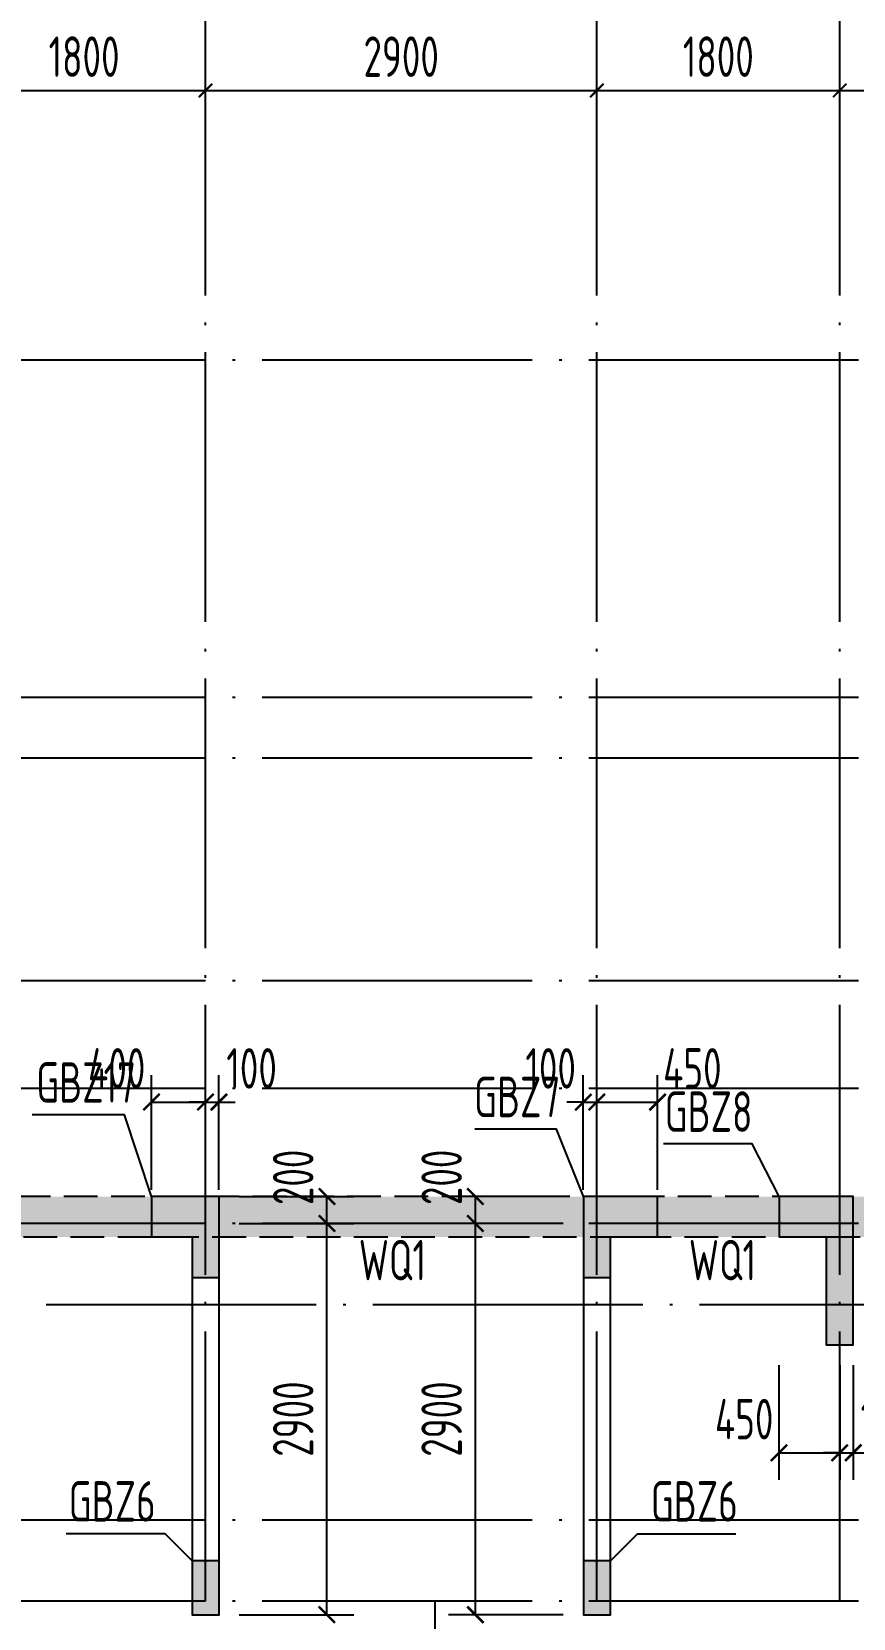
# Model space of a CAD drawing. Extents: x -1307975 to -76406, y -96289 to 379359.
# Drawn here: x -947103 to -941016, y 359666 to 371428 of the extents above; entities that cross this region are included whole.
import ezdxf
from ezdxf.enums import TextEntityAlignment as Align

# ---------------------------------------------------------------- set-up
doc = ezdxf.new("R2010")
doc.units = 0
doc.header["$LTSCALE"] = 1000
doc.linetypes.add('DASH', pattern=[0.35, 0.25, -0.1])
doc.linetypes.add('DOTE', pattern=[2.42, 2, -0.2, 0.02, -0.2])
doc.layers.get('0').update_dxf_attribs({"linetype": 'CONTINUOUS'})
doc.layers.get('DEFPOINTS').update_dxf_attribs({"linetype": 'CONTINUOUS'})
for name, color, linetype in [('A-AXIS', 1, 'CONTINUOUS'), ('A-DOTE', 10, 'DOTE'), ('COLU_DE_TEXT', 7, 'CONTINUOUS'), ('LABEL', 1, 'CONTINUOUS'), ('S-Q墙填充', 252, 'CONTINUOUS'), ('S-Q墙实线', 6, 'CONTINUOUS'), ('S-Q墙标注', 3, 'CONTINUOUS'), ('S-Q墙虚线', 6, 'DASH'), ('S-X详图填充', 252, 'CONTINUOUS'), ('S-X详图实线', 4, 'CONTINUOUS'), ('S-Y一般标注', 3, 'CONTINUOUS')]:
    doc.layers.add(name, color=color, linetype=linetype)
doc.styles.add('TSSD_DIMENSION', font='Tssdeng.shx', dxfattribs={"width": 0.7, "bigfont": 'tssdchn.shx'})
doc.styles.add('TSSD_REIN', font='tssdeng.shx', dxfattribs={"width": 0.7, "height": 300, "bigfont": 'tssdchn.shx'})
doc.styles.add('结构文字', font='zstxt.shx', dxfattribs={"width": 0.7, "bigfont": 'zshz.shx'})
doc.dimstyles.new('STRUCK', dxfattribs={"dimtxt": 400, "dimasz": 121, "dimexe": 200, "dimexo": 150, "dimgap": 115, "dimtad": 1, "dimdec": 0, "dimdsep": 46, "dimtxsty": '结构文字', "dimblk": 'ARCHTICK', "dimcen": 400, "dimclrd": 3, "dimclre": 3, "dimclrt": 7, "dimadec": 0, "dimazin": 0, "dimtfac": 1, "dimtdec": 0, "dimtix": 1, "dimtmove": 2, "dimatfit": 3, "dimldrblk": '_DIMX', "dimfxl": 1, "dimtolj": 1, "dimtzin": 0, "dimarcsym": 0})
doc.dimstyles.new('TSSD_100_100', dxfattribs={"dimtxt": 300, "dimasz": 100, "dimexe": 100, "dimexo": 250, "dimgap": 100, "dimtad": 1, "dimdec": 0, "dimzin": 0, "dimdsep": 46, "dimtxsty": 'TSSD_DIMENSION', "dimblk": 'ARCHTICK', "dimcen": 0, "dimdle": 100, "dimclrt": 7, "dimadec": 0, "dimazin": 0, "dimtfac": 1, "dimtdec": 0, "dimtix": 1, "dimtmove": 2, "dimatfit": 3, "dimldrblk": 'ARCHTICK', "dimfxl": 1, "dimtolj": 1, "dimtzin": 0, "dimarcsym": 0})

# ---------------------------------------------------------------- blocks, each defined once
blk = doc.blocks.new('_ArchTick')
at = {"color": 0, "linetype": 'ByBlock', "const_width": 0.15}
blk.add_lwpolyline([(-0.5, -0.5), (0.5, 0.5)], dxfattribs=at)
blk = doc.blocks.new('*D201')
at = {"layer": 'DEFPOINTS', "color": 0, "transparency": 16777216}
for p in [(31400, 22100), (29600, 21100), (31400, 21100)]:
    blk.add_point(p, dxfattribs=at)
at = {"layer": 'S-Y一般标注', "color": 0, "lineweight": -2, "transparency": 16777216}
for p, q in [((29600, 21350), (29600, 22200)), ((31400, 21350), (31400, 22200)), ((29500, 22100), (31500, 22100))]:
    blk.add_line(p, q, dxfattribs=at)
at = {"layer": 'S-Y一般标注', "color": 0, "lineweight": -2, "transparency": 16777216, "xscale": 100, "yscale": 100, "zscale": 100, "rotation": 180}
blk.add_blockref('_ArchTick', (29600, 22100), dxfattribs=at)
at = {"layer": 'S-Y一般标注', "color": 0, "lineweight": -2, "transparency": 16777216, "xscale": 100, "yscale": 100, "zscale": 100}
blk.add_blockref('_ArchTick', (31400, 22100), dxfattribs=at)
at = {"layer": 'S-Y一般标注', "color": 7, "transparency": 16777216, "insert": (30500, 22350), "char_height": 300, "attachment_point": 5, "style": 'TSSD_DIMENSION'}
blk.add_mtext('\\A1;1800', dxfattribs=at)
blk = doc.blocks.new('*D202')
at = {"layer": 'DEFPOINTS', "color": 0, "transparency": 16777216}
for p in [(34300, 22100), (31400, 21100), (34300, 21100)]:
    blk.add_point(p, dxfattribs=at)
at = {"layer": 'S-Y一般标注', "color": 0, "lineweight": -2, "transparency": 16777216}
for p, q in [((31400, 21350), (31400, 22200)), ((34300, 21350), (34300, 22200)), ((31300, 22100), (34400, 22100))]:
    blk.add_line(p, q, dxfattribs=at)
at = {"layer": 'S-Y一般标注', "color": 0, "lineweight": -2, "transparency": 16777216, "xscale": 100, "yscale": 100, "zscale": 100, "rotation": 180}
blk.add_blockref('_ArchTick', (31400, 22100), dxfattribs=at)
at = {"layer": 'S-Y一般标注', "color": 0, "lineweight": -2, "transparency": 16777216, "xscale": 100, "yscale": 100, "zscale": 100}
blk.add_blockref('_ArchTick', (34300, 22100), dxfattribs=at)
at = {"layer": 'S-Y一般标注', "color": 7, "transparency": 16777216, "insert": (32850, 22350), "char_height": 300, "attachment_point": 5, "style": 'TSSD_DIMENSION'}
blk.add_mtext('\\A1;2900', dxfattribs=at)
blk = doc.blocks.new('*D203')
at = {"layer": 'DEFPOINTS', "color": 0, "transparency": 16777216}
for p in [(36100, 22100), (34300, 21100), (36100, 21100)]:
    blk.add_point(p, dxfattribs=at)
at = {"layer": 'S-Y一般标注', "color": 0, "lineweight": -2, "transparency": 16777216}
for p, q in [((34300, 21350), (34300, 22200)), ((36100, 21350), (36100, 22200)), ((34200, 22100), (36200, 22100))]:
    blk.add_line(p, q, dxfattribs=at)
at = {"layer": 'S-Y一般标注', "color": 0, "lineweight": -2, "transparency": 16777216, "xscale": 100, "yscale": 100, "zscale": 100, "rotation": 180}
blk.add_blockref('_ArchTick', (34300, 22100), dxfattribs=at)
at = {"layer": 'S-Y一般标注', "color": 0, "lineweight": -2, "transparency": 16777216, "xscale": 100, "yscale": 100, "zscale": 100}
blk.add_blockref('_ArchTick', (36100, 22100), dxfattribs=at)
at = {"layer": 'S-Y一般标注', "color": 7, "transparency": 16777216, "insert": (35200, 22350), "char_height": 300, "attachment_point": 5, "style": 'TSSD_DIMENSION'}
blk.add_mtext('\\A1;1800', dxfattribs=at)
blk = doc.blocks.new('*D204')
at = {"layer": 'DEFPOINTS', "color": 0, "transparency": 16777216}
for p in [(37800, 22100), (36100, 21100), (37800, 21100)]:
    blk.add_point(p, dxfattribs=at)
at = {"layer": 'S-Y一般标注', "color": 0, "lineweight": -2, "transparency": 16777216}
for p, q in [((36100, 21350), (36100, 22200)), ((37800, 21350), (37800, 22200)), ((36000, 22100), (37900, 22100))]:
    blk.add_line(p, q, dxfattribs=at)
at = {"layer": 'S-Y一般标注', "color": 0, "lineweight": -2, "transparency": 16777216, "xscale": 100, "yscale": 100, "zscale": 100, "rotation": 180}
blk.add_blockref('_ArchTick', (36100, 22100), dxfattribs=at)
at = {"layer": 'S-Y一般标注', "color": 0, "lineweight": -2, "transparency": 16777216, "xscale": 100, "yscale": 100, "zscale": 100}
blk.add_blockref('_ArchTick', (37800, 22100), dxfattribs=at)
at = {"layer": 'S-Y一般标注', "color": 7, "transparency": 16777216, "insert": (36950, 22350), "char_height": 300, "attachment_point": 5, "style": 'TSSD_DIMENSION'}
blk.add_mtext('\\A1;1700', dxfattribs=at)
blk = doc.blocks.new('*D3564')
at = {"layer": 'DEFPOINTS', "color": 0, "transparency": 16777216}
for p in [(-945716, 362593), (-944916, 362593), (-945716, 359693)]:
    blk.add_point(p, dxfattribs=at)
at = {"layer": 'S-Q墙标注', "color": 3, "lineweight": -2, "transparency": 16777216}
for p, q in [((-945566, 362593), (-944716, 362593)), ((-944916, 359693), (-944916, 362593)), ((-945566, 359693), (-944716, 359693))]:
    blk.add_line(p, q, dxfattribs=at)
at = {"layer": 'S-Q墙标注', "color": 3, "lineweight": -2, "transparency": 16777216, "xscale": 121, "yscale": 121, "zscale": 121}
for p, rotation in [((-944916, 362593), 90), ((-944916, 359693), 270)]:
    blk.add_blockref('_ArchTick', p, dxfattribs=dict(at, rotation=rotation))
at = {"layer": 'S-Q墙标注', "color": 7, "transparency": 16777216, "insert": (-945166, 361143), "char_height": 300, "attachment_point": 5, "rotation": 90, "style": 'TSSD_REIN'}
blk.add_mtext('\\A1;2900', dxfattribs=at)
blk = doc.blocks.new('_DIMX')
blk.add_line((-150, 0), (150, 0))
at = {"const_width": 50}
blk.add_lwpolyline([(-70, -70), (70, 70)], dxfattribs=at)
blk = doc.blocks.new('*D3565')
at = {"layer": 'DEFPOINTS', "color": 0, "transparency": 16777216}
for p in [(-945716, 362793), (-944916, 362793), (-945716, 362593)]:
    blk.add_point(p, dxfattribs=at)
at = {"layer": 'S-Q墙标注', "color": 3, "lineweight": -2, "transparency": 16777216}
for p, q in [((-945566, 362793), (-944716, 362793)), ((-944916, 362593), (-944916, 362793)), ((-945566, 362593), (-944716, 362593))]:
    blk.add_line(p, q, dxfattribs=at)
at = {"layer": 'S-Q墙标注', "color": 3, "lineweight": -2, "transparency": 16777216, "xscale": 121, "yscale": 121, "zscale": 121}
for p, rotation in [((-944916, 362793), 90), ((-944916, 362593), 270)]:
    blk.add_blockref('_ArchTick', p, dxfattribs=dict(at, rotation=rotation))
at = {"layer": 'S-Q墙标注', "color": 7, "transparency": 16777216, "insert": (-945166, 362935), "char_height": 300, "attachment_point": 5, "rotation": 90, "style": 'TSSD_REIN'}
blk.add_mtext('\\A1;200', dxfattribs=at)
blk = doc.blocks.new('*D3566')
at = {"layer": 'DEFPOINTS', "color": 0, "transparency": 16777216}
for p in [(-945816, 363493), (-946216, 362693), (-945816, 362693)]:
    blk.add_point(p, dxfattribs=at)
at = {"layer": 'S-Q墙标注', "color": 3, "lineweight": -2, "transparency": 16777216}
for p, q in [((-946216, 362843), (-946216, 363693)), ((-945816, 362843), (-945816, 363693)), ((-946216, 363493), (-945816, 363493))]:
    blk.add_line(p, q, dxfattribs=at)
at = {"layer": 'S-Q墙标注', "color": 3, "lineweight": -2, "transparency": 16777216, "xscale": 121, "yscale": 121, "zscale": 121, "rotation": 180}
blk.add_blockref('_ArchTick', (-946216, 363493), dxfattribs=at)
at = {"layer": 'S-Q墙标注', "color": 3, "lineweight": -2, "transparency": 16777216, "xscale": 121, "yscale": 121, "zscale": 121}
blk.add_blockref('_ArchTick', (-945816, 363493), dxfattribs=at)
at = {"layer": 'S-Q墙标注', "color": 7, "transparency": 16777216, "insert": (-946474, 363743), "char_height": 300, "attachment_point": 5, "style": 'TSSD_REIN'}
blk.add_mtext('\\A1;400', dxfattribs=at)
blk = doc.blocks.new('*D3567')
at = {"layer": 'DEFPOINTS', "color": 0, "transparency": 16777216}
for p in [(-945716, 363493), (-945816, 362693), (-945716, 362693)]:
    blk.add_point(p, dxfattribs=at)
at = {"layer": 'S-Q墙标注', "color": 3, "lineweight": -2, "transparency": 16777216}
for p, q in [((-945816, 362843), (-945816, 363693)), ((-945716, 362843), (-945716, 363693)), ((-945816, 363493), (-945937, 363493)), ((-945816, 363493), (-945716, 363493)), ((-945716, 363493), (-945595, 363493))]:
    blk.add_line(p, q, dxfattribs=at)
at = {"layer": 'S-Q墙标注', "color": 3, "lineweight": -2, "transparency": 16777216, "xscale": 121, "yscale": 121, "zscale": 121}
blk.add_blockref('_ArchTick', (-945816, 363493), dxfattribs=at)
at = {"layer": 'S-Q墙标注', "color": 3, "lineweight": -2, "transparency": 16777216, "xscale": 121, "yscale": 121, "zscale": 121, "rotation": 180}
blk.add_blockref('_ArchTick', (-945716, 363493), dxfattribs=at)
at = {"layer": 'S-Q墙标注', "color": 7, "transparency": 16777216, "insert": (-945474, 363743), "char_height": 300, "attachment_point": 5, "style": 'TSSD_REIN'}
blk.add_mtext('\\A1;100', dxfattribs=at)
blk = doc.blocks.new('*D3568')
at = {"layer": 'DEFPOINTS', "color": 0, "transparency": 16777216}
for p in [(-943816, 362593), (-943016, 362593), (-943016, 359693)]:
    blk.add_point(p, dxfattribs=at)
at = {"layer": 'S-Q墙标注', "color": 3, "lineweight": -2, "transparency": 16777216}
for p, q in [((-943166, 362593), (-944016, 362593)), ((-943816, 359693), (-943816, 362593)), ((-943166, 359693), (-944016, 359693))]:
    blk.add_line(p, q, dxfattribs=at)
at = {"layer": 'S-Q墙标注', "color": 3, "lineweight": -2, "transparency": 16777216, "xscale": 121, "yscale": 121, "zscale": 121}
for p, rotation in [((-943816, 362593), 90), ((-943816, 359693), 270)]:
    blk.add_blockref('_ArchTick', p, dxfattribs=dict(at, rotation=rotation))
at = {"layer": 'S-Q墙标注', "color": 7, "transparency": 16777216, "insert": (-944066, 361143), "char_height": 300, "attachment_point": 5, "rotation": 90, "style": 'TSSD_REIN'}
blk.add_mtext('\\A1;2900', dxfattribs=at)
blk = doc.blocks.new('*D3569')
at = {"layer": 'DEFPOINTS', "color": 0, "transparency": 16777216}
for p in [(-943816, 362793), (-943016, 362793), (-943016, 362593)]:
    blk.add_point(p, dxfattribs=at)
at = {"layer": 'S-Q墙标注', "color": 3, "lineweight": -2, "transparency": 16777216}
for p, q in [((-943166, 362793), (-944016, 362793)), ((-943816, 362593), (-943816, 362793)), ((-943166, 362593), (-944016, 362593))]:
    blk.add_line(p, q, dxfattribs=at)
at = {"layer": 'S-Q墙标注', "color": 3, "lineweight": -2, "transparency": 16777216, "xscale": 121, "yscale": 121, "zscale": 121}
for p, rotation in [((-943816, 362793), 90), ((-943816, 362593), 270)]:
    blk.add_blockref('_ArchTick', p, dxfattribs=dict(at, rotation=rotation))
at = {"layer": 'S-Q墙标注', "color": 7, "transparency": 16777216, "insert": (-944066, 362935), "char_height": 300, "attachment_point": 5, "rotation": 90, "style": 'TSSD_REIN'}
blk.add_mtext('\\A1;200', dxfattribs=at)
blk = doc.blocks.new('*D3570')
at = {"layer": 'DEFPOINTS', "color": 0, "transparency": 16777216}
for p in [(-942916, 363493), (-943016, 362693), (-942916, 362693)]:
    blk.add_point(p, dxfattribs=at)
at = {"layer": 'S-Q墙标注', "color": 3, "lineweight": -2, "transparency": 16777216}
for p, q in [((-943016, 362843), (-943016, 363693)), ((-942916, 362843), (-942916, 363693)), ((-943016, 363493), (-943137, 363493)), ((-943016, 363493), (-942916, 363493)), ((-942916, 363493), (-942795, 363493))]:
    blk.add_line(p, q, dxfattribs=at)
at = {"layer": 'S-Q墙标注', "color": 3, "lineweight": -2, "transparency": 16777216, "xscale": 121, "yscale": 121, "zscale": 121}
blk.add_blockref('_ArchTick', (-943016, 363493), dxfattribs=at)
at = {"layer": 'S-Q墙标注', "color": 3, "lineweight": -2, "transparency": 16777216, "xscale": 121, "yscale": 121, "zscale": 121, "rotation": 180}
blk.add_blockref('_ArchTick', (-942916, 363493), dxfattribs=at)
at = {"layer": 'S-Q墙标注', "color": 7, "transparency": 16777216, "insert": (-943258, 363743), "char_height": 300, "attachment_point": 5, "style": 'TSSD_REIN'}
blk.add_mtext('\\A1;100', dxfattribs=at)
blk = doc.blocks.new('*D3571')
at = {"layer": 'DEFPOINTS', "color": 0, "transparency": 16777216}
for p in [(-942466, 363493), (-942916, 362693), (-942466, 362693)]:
    blk.add_point(p, dxfattribs=at)
at = {"layer": 'S-Q墙标注', "color": 3, "lineweight": -2, "transparency": 16777216}
for p, q in [((-942916, 362843), (-942916, 363693)), ((-942466, 362843), (-942466, 363693)), ((-942916, 363493), (-942466, 363493))]:
    blk.add_line(p, q, dxfattribs=at)
at = {"layer": 'S-Q墙标注', "color": 3, "lineweight": -2, "transparency": 16777216, "xscale": 121, "yscale": 121, "zscale": 121, "rotation": 180}
blk.add_blockref('_ArchTick', (-942916, 363493), dxfattribs=at)
at = {"layer": 'S-Q墙标注', "color": 3, "lineweight": -2, "transparency": 16777216, "xscale": 121, "yscale": 121, "zscale": 121}
blk.add_blockref('_ArchTick', (-942466, 363493), dxfattribs=at)
at = {"layer": 'S-Q墙标注', "color": 7, "transparency": 16777216, "insert": (-942208, 363743), "char_height": 300, "attachment_point": 5, "style": 'TSSD_REIN'}
blk.add_mtext('\\A1;450', dxfattribs=at)
blk = doc.blocks.new('*D3574')
at = {"layer": 'DEFPOINTS', "color": 0, "transparency": 16777216}
for p in [(-941566, 361693), (-941116, 361693), (-941116, 360893)]:
    blk.add_point(p, dxfattribs=at)
at = {"layer": 'S-Q墙标注', "color": 3, "lineweight": -2, "transparency": 16777216}
for p, q in [((-941566, 361543), (-941566, 360693)), ((-941116, 361543), (-941116, 360693)), ((-941566, 360893), (-941116, 360893))]:
    blk.add_line(p, q, dxfattribs=at)
at = {"layer": 'S-Q墙标注', "color": 3, "lineweight": -2, "transparency": 16777216, "xscale": 121, "yscale": 121, "zscale": 121, "rotation": 180}
blk.add_blockref('_ArchTick', (-941566, 360893), dxfattribs=at)
at = {"layer": 'S-Q墙标注', "color": 3, "lineweight": -2, "transparency": 16777216, "xscale": 121, "yscale": 121, "zscale": 121}
blk.add_blockref('_ArchTick', (-941116, 360893), dxfattribs=at)
at = {"layer": 'S-Q墙标注', "color": 7, "transparency": 16777216, "insert": (-941824, 361143), "char_height": 300, "attachment_point": 5, "style": 'TSSD_REIN'}
blk.add_mtext('\\A1;450', dxfattribs=at)
blk = doc.blocks.new('*D3575')
at = {"layer": 'DEFPOINTS', "color": 0, "transparency": 16777216}
for p in [(-941116, 361693), (-941016, 361693), (-941016, 360893)]:
    blk.add_point(p, dxfattribs=at)
at = {"layer": 'S-Q墙标注', "color": 3, "lineweight": -2, "transparency": 16777216}
for p, q in [((-941116, 361543), (-941116, 360693)), ((-941016, 361543), (-941016, 360693)), ((-941116, 360893), (-941237, 360893)), ((-941116, 360893), (-941016, 360893)), ((-941016, 360893), (-940895, 360893))]:
    blk.add_line(p, q, dxfattribs=at)
at = {"layer": 'S-Q墙标注', "color": 3, "lineweight": -2, "transparency": 16777216, "xscale": 121, "yscale": 121, "zscale": 121}
blk.add_blockref('_ArchTick', (-941116, 360893), dxfattribs=at)
at = {"layer": 'S-Q墙标注', "color": 3, "lineweight": -2, "transparency": 16777216, "xscale": 121, "yscale": 121, "zscale": 121, "rotation": 180}
blk.add_blockref('_ArchTick', (-941016, 360893), dxfattribs=at)
at = {"layer": 'S-Q墙标注', "color": 7, "transparency": 16777216, "insert": (-940774, 361143), "char_height": 300, "attachment_point": 5, "style": 'TSSD_REIN'}
blk.add_mtext('\\A1;100', dxfattribs=at)
blk = doc.blocks.new('20211109.00462574')
at = {"layer": 'S-Q墙填充'}
h = blk.add_hatch(dxfattribs=at)
h.set_pattern_fill('ARMORED', color=252, scale=30, style=0)
h.set_pattern_definition([(50, (994311.75, -393917.59), (215.178055, -18.82564), [22.5, -247.5]), (355, (994311.75, -393917.59), (-41.6254, 225.65764), [18, -198]), (100.4514, (994329.68, -393919.15), (173.552815, 206.831863), [19.122057, -210.342634]), (46.1842, (994311.75, -393857.59), (320.172315, -49.655704), [33.75, -371.25]), (96.6356, (994338.43, -393861.72), (280.39881, 292.23536), [28.68309, -315.5139]), (351.1842, (994311.75, -393857.6), (280.39858, 292.23558), [27, -297]), (21, (994341.75, -393872.59), (179.072116, -120.785667), [22.5, -247.5]), (326, (994341.75, -393872.59), (72.9946, 217.545014), [18, -198]), (71.4514, (994356.67, -393882.65), (252.06679, 96.75915), [19.122057, -210.342634]), (37.5, (994311.75, -393917.586), (3.6479566, 99.868156), [0, -195.6, 0, -201, 0, -198.75]), (7.5, (994311.75, -393917.59), (78.920861, 118.323514), [0, -114.6, 0, -191.1, 0, -75.75]), (327.5, (994244.85, -393917.586), (160.146731, -6.7664615), [0, -75, 0, -234, 0, -310.5]), (317.5, (994214.85, -393917.59), (174.95585, 30.031495), [0, -97.5, 0, -155.4, 0, -220.5]), (45, (994311.75, -393917.59), (-106.066017, 106.066017), [])])
h.paths.add_polyline_path([(9600, 1650), (9400, 1650), (9400, 1500), (300, 1500), (300, 8500), (6600, 8500), (6600, 7700), (6800, 7700), (6800, 8800), (5900, 8800), (5900, 9200), (5650, 9200), (5650, 8800), (4150, 8800), (4150, 10500), (5650, 10500), (5650, 9820), (5900, 9820), (5900, 10150), (6300, 10150), (6300, 10500), (6800, 10500), (6800, 10800), (5900, 10800), (5900, 12596), (5650, 12596), (5650, 10750), (3900, 10750), (3900, 8800), (1550, 8800), (1550, 13796), (1300, 13796), (1300, 8800), (0, 8800), (0, 1200), (9300, 1200), (9300, 0), (16100, 0), (16100, 1200), (34400, 1200), (34400, 0), (41000, 0), (41000, 1200), (50400, 1200), (50400, 8800), (42200, 8800), (42200, 10600), (39300, 10600), (39300, 10850), (36100, 10850), (36100, 10600), (33200, 10600), (33200, 8800), (17200, 8800), (17200, 10600), (14300, 10600), (14300, 12300), (15200, 12300), (15200, 14196), (12817, 14196), (12817, 13896), (14900, 13896), (14900, 12600), (14000, 12600), (14000, 9100), (14200, 9100), (14200, 10300), (16900, 10300), (16900, 8500), (33500, 8500), (33500, 10300), (36400, 10300), (36400, 10550), (39000, 10550), (39000, 10300), (41900, 10300), (41900, 8500), (50100, 8500), (50100, 1500), (41000, 1500), (41000, 1650), (40700, 1650), (40700, 300), (34700, 300), (34700, 1650), (34400, 1650), (34400, 1500), (16000, 1500), (16000, 1650), (15800, 1650), (15800, 300), (9600, 300)])
at = {"layer": 'S-Q墙实线'}
for points in [[(27100, 8800), (26600, 8800), (26600, 8500), (26900, 8500), (26900, 5700), (27100, 5700)], [(30000, 5700), (30000, 8500), (30350, 8500), (30350, 8800), (29800, 8800), (29800, 5700)], [(31250, 8500), (31600, 8500), (31600, 7700), (31800, 7700), (31800, 8800), (31250, 8800)]]:
    blk.add_lwpolyline(points, close=True, dxfattribs=at)
at = {"layer": 'S-Q墙虚线', "color": 2}
for points in [[(50400, 8800), (42200, 8800), (42200, 10600), (39300, 10600), (39300, 10850), (36100, 10850), (36100, 10600), (33200, 10600), (33200, 8800), (17200, 8800)], [(16900, 8500), (33500, 8500), (33500, 10300), (36400, 10300), (36400, 10550), (39000, 10550), (39000, 10300), (41900, 10300), (41900, 8500), (50100, 8500)]]:
    blk.add_lwpolyline(points, dxfattribs=at)
blk = doc.blocks.new('20210726.16350016')
at = {"layer": 'A-AXIS'}
for p, q in [((31400, 21100), (31400, 23900)), ((34300, 21100), (34300, 23900)), ((36100, 21100), (36100, 23900))]:
    blk.add_line(p, q, dxfattribs=at)
at = {"layer": 'A-DOTE'}
for p, q in [((31400, 10900), (31400, 21100)), ((34300, 10900), (34300, 21100)), ((36100, 10900), (36100, 21100)), ((55600, 20100), (3600, 20100)), ((55600, 17600), (3600, 17600)), ((55600, 17150), (3600, 17150)), ((55600, 15500), (3600, 15500)), ((55600, 14700), (3600, 14700)), ((55600, 13700), (3600, 13700)), ((3600, 13100.3), (55600, 13100.3)), ((55600, 11500), (3600, 11500)), ((55600, 10900), (3600, 10900)), ((33100, 10900), (33100, 3600))]:
    blk.add_line(p, q, dxfattribs=at)
at = {"layer": 'S-Y一般标注'}
for base, p1, p2, picture, middle in [((31400, 22100), (29600, 21100), (31400, 21100), '*D201', (30500, 22350)), ((34300, 22100), (31400, 21100), (34300, 21100), '*D202', (32850, 22350)), ((36100, 22100), (34300, 21100), (36100, 21100), '*D203', (35200, 22350)), ((37800, 22100), (36100, 21100), (37800, 21100), '*D204', (36950, 22350))]:
    dim = blk.add_linear_dim(base=base, p1=p1, p2=p2, dimstyle='TSSD_100_100', dxfattribs=at)
    dim.commit()
    dim.dimension.update_dxf_attribs({"geometry": picture, "text_midpoint": middle})

msp = doc.modelspace()

# ---------------------------------------------------------------- hatches: boundary and pattern name
at = {"layer": 'S-X详图填充'}
h = msp.add_hatch(color=256, dxfattribs=at)
h.dxf.hatch_style = 1
h.paths.add_polyline_path([(-945915.61, 362193.09), (-945715.61, 362193.09), (-945715.61, 362793.14), (-946215.61, 362793.14), (-946215.61, 362493.14), (-945915.61, 362493.14)])
h = msp.add_hatch(color=256, dxfattribs=at)
h.dxf.hatch_style = 1
h.paths.add_polyline_path([(-943015.61, 362193.09), (-942815.61, 362193.09), (-942815.61, 362493.06), (-942465.61, 362493.06), (-942465.61, 362793.06), (-943015.61, 362793.06)])
h = msp.add_hatch(color=256, dxfattribs=at)
h.dxf.hatch_style = 1
h.paths.add_polyline_path([(-941565.61, 362793.14), (-941565.61, 362493.14), (-941215.61, 362493.14), (-941215.61, 361693.09), (-941015.61, 361693.09), (-941015.61, 362793.14)])
h = msp.add_hatch(color=256, dxfattribs=at)
h.dxf.hatch_style = 1
h.paths.add_polyline_path([(-945715.61, 360093.09), (-945915.61, 360093.09), (-945915.61, 359693.09), (-945715.61, 359693.09)])
h = msp.add_hatch(color=256, dxfattribs=at)
h.dxf.hatch_style = 1
h.paths.add_polyline_path([(-942815.61, 360093.09), (-943015.61, 360093.09), (-943015.61, 359693.09), (-942815.61, 359693.09)])

# ---------------------------------------------------------------- linework, layer by layer
at = {"layer": 'LABEL'}
for points in [[(-946215.61, 362793.14), (-946415.61, 363398.89), (-947099.67, 363398.89)], [(-943015.61, 362793.06), (-943215.61, 363291.21), (-943820.74, 363291.21)], [(-941565.61, 362793.06), (-941765.61, 363182.37), (-942422.19, 363182.37)], [(-945915.61, 360093.09), (-946115.61, 360293.09), (-946849.34, 360293.09)], [(-942815.61, 360093.09), (-942615.61, 360293.09), (-941884.96, 360293.09)]]:
    msp.add_lwpolyline(points, dxfattribs=at)
at = {"layer": 'S-X详图实线'}
for points in [[(-945915.61, 362193.09), (-945715.61, 362193.09), (-945715.61, 362793.14), (-946215.61, 362793.14), (-946215.61, 362493.14), (-945915.61, 362493.14), (-945915.61, 362193.09)], [(-943015.61, 362193.09), (-942815.61, 362193.09), (-942815.61, 362493.06), (-942465.61, 362493.06), (-942465.61, 362793.06), (-943015.61, 362793.06), (-943015.61, 362193.09)], [(-941565.61, 362793.06), (-941565.61, 362493.06), (-941215.61, 362493.06), (-941215.61, 361693.09), (-941015.61, 361693.09), (-941015.61, 362793.06), (-941565.61, 362793.06)], [(-945715.61, 360093.09), (-945915.61, 360093.09), (-945915.61, 359693.09), (-945715.61, 359693.09), (-945715.61, 360093.09)], [(-942815.61, 360093.09), (-943015.61, 360093.09), (-943015.61, 359693.09), (-942815.61, 359693.09), (-942815.61, 360093.09)]]:
    msp.add_lwpolyline(points, close=True, dxfattribs=at)

# ---------------------------------------------------------------- block references
at = {"layer": 'A-DOTE'}
msp.add_blockref('20210726.16350016', (-977215.6, 348893.02), dxfattribs=at)
at = {"layer": 'S-Q墙实线', "color": 2}
msp.add_blockref('20211109.00462574', (-972815.59, 353992.98), dxfattribs=at)

# ---------------------------------------------------------------- texts
at = {"layer": 'COLU_DE_TEXT', "style": 'TSSD_REIN', "width": 0.7}
for s, p in [('GBZ17', (-947070, 363398.89)), ('GBZ7', (-943825.18, 363291.21)), ('GBZ8', (-942413.08, 363182.37)), ('GBZ6', (-946829.46, 360293.09)), ('GBZ6', (-942515.61, 360293.09))]:
    msp.add_text(s, height=300, dxfattribs=at).set_placement(p, align=Align.BOTTOM_LEFT)
at = {"layer": 'S-Q墙标注', "style": 'TSSD_REIN', "width": 0.7}
for p in [(-944430.75, 362081.67), (-941984.86, 362081.67)]:
    msp.add_text('WQ1', height=300, dxfattribs=at).set_placement(p, align=Align.BOTTOM_CENTER)

# ---------------------------------------------------------------- dimensions: what is measured, and where the dimension line sits
at = {"layer": 'S-Q墙标注'}
for base, p1, p2, picture, middle in [((-945815.6, 363493.06), (-946215.51, 362693.06), (-945815.6, 362693.06), '*D3566', (-946473.58, 363743.06)), ((-945715.59, 363493.06), (-945815.6, 362693.06), (-945715.59, 362693.06), '*D3567', (-945473.67, 363743.06)), ((-942915.6, 363493.06), (-943015.59, 362693.06), (-942915.6, 362693.06), '*D3570', (-943257.51, 363743.06)), ((-942465.59, 363493.06), (-942915.6, 362693.06), (-942465.59, 362693.06), '*D3571', (-942207.51, 363743.06)), ((-941115.6, 360893.06), (-941565.51, 361693.06), (-941115.6, 361693.06), '*D3574', (-941823.59, 361143.06)), ((-941015.59, 360893.06), (-941115.6, 361693.06), (-941015.59, 361693.06), '*D3575', (-940773.67, 361143.06))]:
    dim = msp.add_linear_dim(base=base, p1=p1, p2=p2, dimstyle='STRUCK', override={"dimtxt": 300, "dimgap": 100, "dimtxsty": 'TSSD_REIN'}, dxfattribs=at)
    dim.commit()
    dim.dimension.update_dxf_attribs({"geometry": picture, "text_midpoint": middle, "dimtype": 160})
for base, p1, p2, picture, middle in [((-944915.59, 362793.14), (-945715.59, 362593.06), (-945715.59, 362793.14), '*D3565', (-945165.59, 362934.99)), ((-943815.59, 362793.14), (-943015.59, 362593.06), (-943015.59, 362793.14), '*D3569', (-944065.59, 362934.99))]:
    dim = msp.add_linear_dim(base=base, p1=p1, p2=p2, angle=90, dimstyle='STRUCK', override={"dimtxt": 300, "dimgap": 100, "dimtxsty": 'TSSD_REIN'}, dxfattribs=at)
    dim.commit()
    dim.dimension.update_dxf_attribs({"geometry": picture, "text_midpoint": middle, "dimtype": 160})
for base, p1, p2, picture, middle in [((-944915.59, 362593.06), (-945715.59, 359693.06), (-945715.59, 362593.06), '*D3564', (-945165.59, 361143.06)), ((-943815.59, 362593.06), (-943015.59, 359693.06), (-943015.59, 362593.06), '*D3568', (-944065.59, 361143.06))]:
    dim = msp.add_linear_dim(base=base, p1=p1, p2=p2, angle=90, dimstyle='STRUCK', override={"dimtxt": 300, "dimgap": 100, "dimtxsty": 'TSSD_REIN'}, dxfattribs=at)
    dim.commit()
    dim.dimension.update_dxf_attribs({"geometry": picture, "text_midpoint": middle})

doc.saveas('drawing.dxf')
